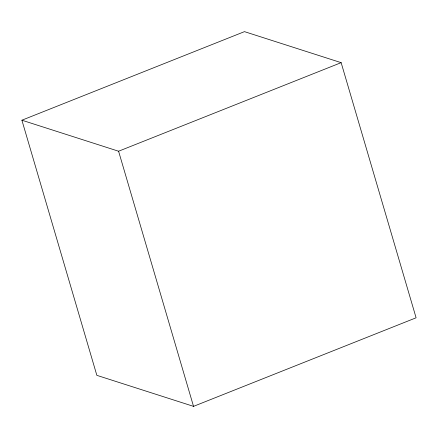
<?xml version="1.0" encoding="UTF-8"?>
<svg xmlns="http://www.w3.org/2000/svg" width="438" height="438" viewBox="0 0 438 438"><rect width="100%" height="100%" fill="white"/><g stroke="black" fill="none" stroke-linecap="round" stroke-linejoin="round"><path stroke-width="0.66" d="M21.9 120.209L244.47 31.64L341.147 62.656L416.1 317.791L193.53 406.36L96.853 375.344L21.9 120.209L118.583 151.225L341.147 62.656M118.583 151.225L193.53 406.36"/></g></svg>
